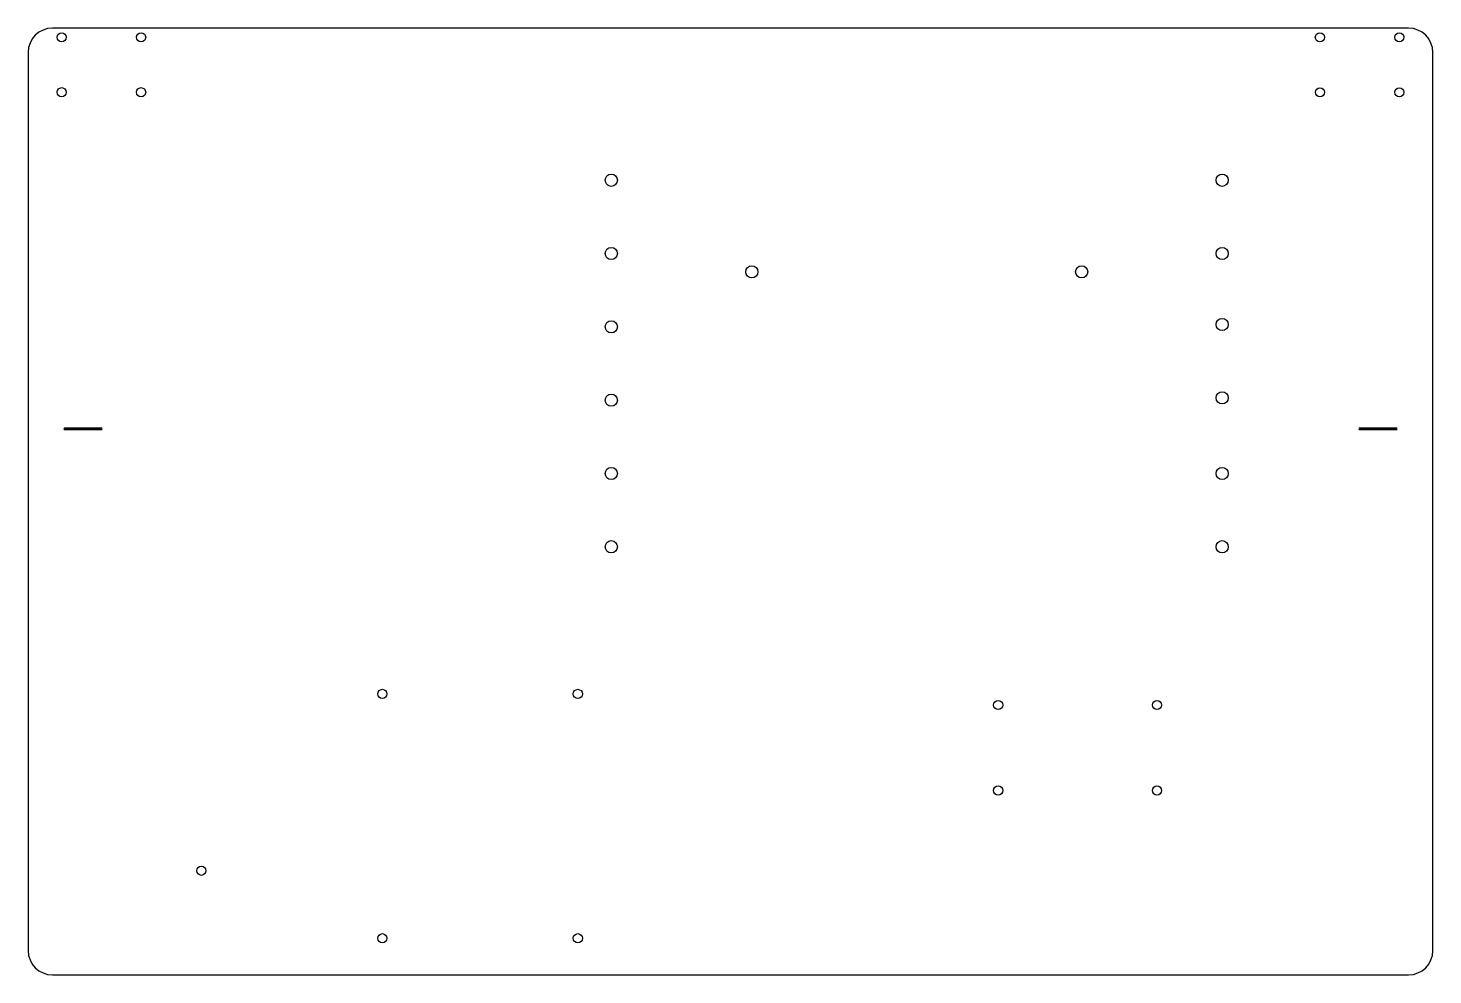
# Model space of a CAD drawing. Header units: inches. Extents: x -28.8 to 28.8, y -19.4 to 19.4.
import ezdxf

# ---------------------------------------------------------------- set-up
doc = ezdxf.new("R2010")
doc.units = ezdxf.units.IN
doc.header["$MEASUREMENT"] = 0
doc.linetypes.add('Continuous2', pattern=[0])
doc.layers.add('geo', color=1, linetype='Continuous')

msp = doc.modelspace()

# ---------------------------------------------------------------- linework, layer by layer
at = {"layer": 'geo', "color": 30, "linetype": 'Continuous2', "lineweight": -3, "true_color": 0xff9900}
for p, q in [((27.75, 19.375), (-27.75, 19.375)), ((-28.75, 18.375), (-28.75, -18.375)), ((28.75, -18.375), (28.75, 18.375)), ((-25.75, 3.006), (-27.25, 3.006)), ((-27.25, 2.975), (-25.75, 2.975)), ((-27.25, 2.944), (-25.75, 2.944)), ((27.25, 3.006), (25.75, 3.006)), ((25.75, 2.975), (27.25, 2.975)), ((25.75, 2.944), (27.25, 2.944)), ((-27.75, -19.375), (27.75, -19.375))]:
    msp.add_line(p, q, dxfattribs=at)
for centre, radius in [((-27.375, 19), 0.188), ((-24.125, 19), 0.188), ((24.125, 19), 0.188), ((27.375, 19), 0.188), ((-27.375, 16.75), 0.188), ((-24.125, 16.75), 0.188), ((24.125, 16.75), 0.187), ((27.375, 16.75), 0.187), ((-4.879, 13.148), 0.25), ((20.125, 13.148), 0.25), ((-4.879, 10.148), 0.25), ((20.125, 10.148), 0.25), ((0.873, 9.398), 0.25), ((14.373, 9.398), 0.25), ((20.125, 7.245), 0.25), ((-4.879, 7.148), 0.25), ((-4.879, 4.148), 0.25), ((20.125, 4.245), 0.25), ((-4.879, 1.148), 0.25), ((20.125, 1.148), 0.25), ((-4.879, -1.852), 0.25), ((20.125, -1.852), 0.25), ((-14.25, -7.875), 0.188), ((-6.25, -7.875), 0.188), ((10.955, -8.329), 0.188), ((17.455, -8.329), 0.188), ((10.955, -11.829), 0.188), ((17.455, -11.829), 0.188), ((-21.659, -15.112), 0.188), ((-14.25, -17.875), 0.188), ((-6.25, -17.875), 0.188)]:
    msp.add_circle(centre, radius, dxfattribs=at)
for centre, radius, start, end in [((-27.75, 18.375), 1, 90, 180), ((27.75, 18.375), 1, 360, 90), ((-27.25, 2.975), 0.0313, 90, 270), ((-25.75, 2.975), 0.0312, 270, 90), ((25.75, 2.975), 0.0313, 90, 270), ((27.25, 2.975), 0.0313, 270, 90), ((-27.75, -18.375), 1, 180, 270), ((27.75, -18.375), 1, 270, 0)]:
    msp.add_arc(centre, radius, start, end, dxfattribs=at)

doc.saveas('drawing.dxf')
